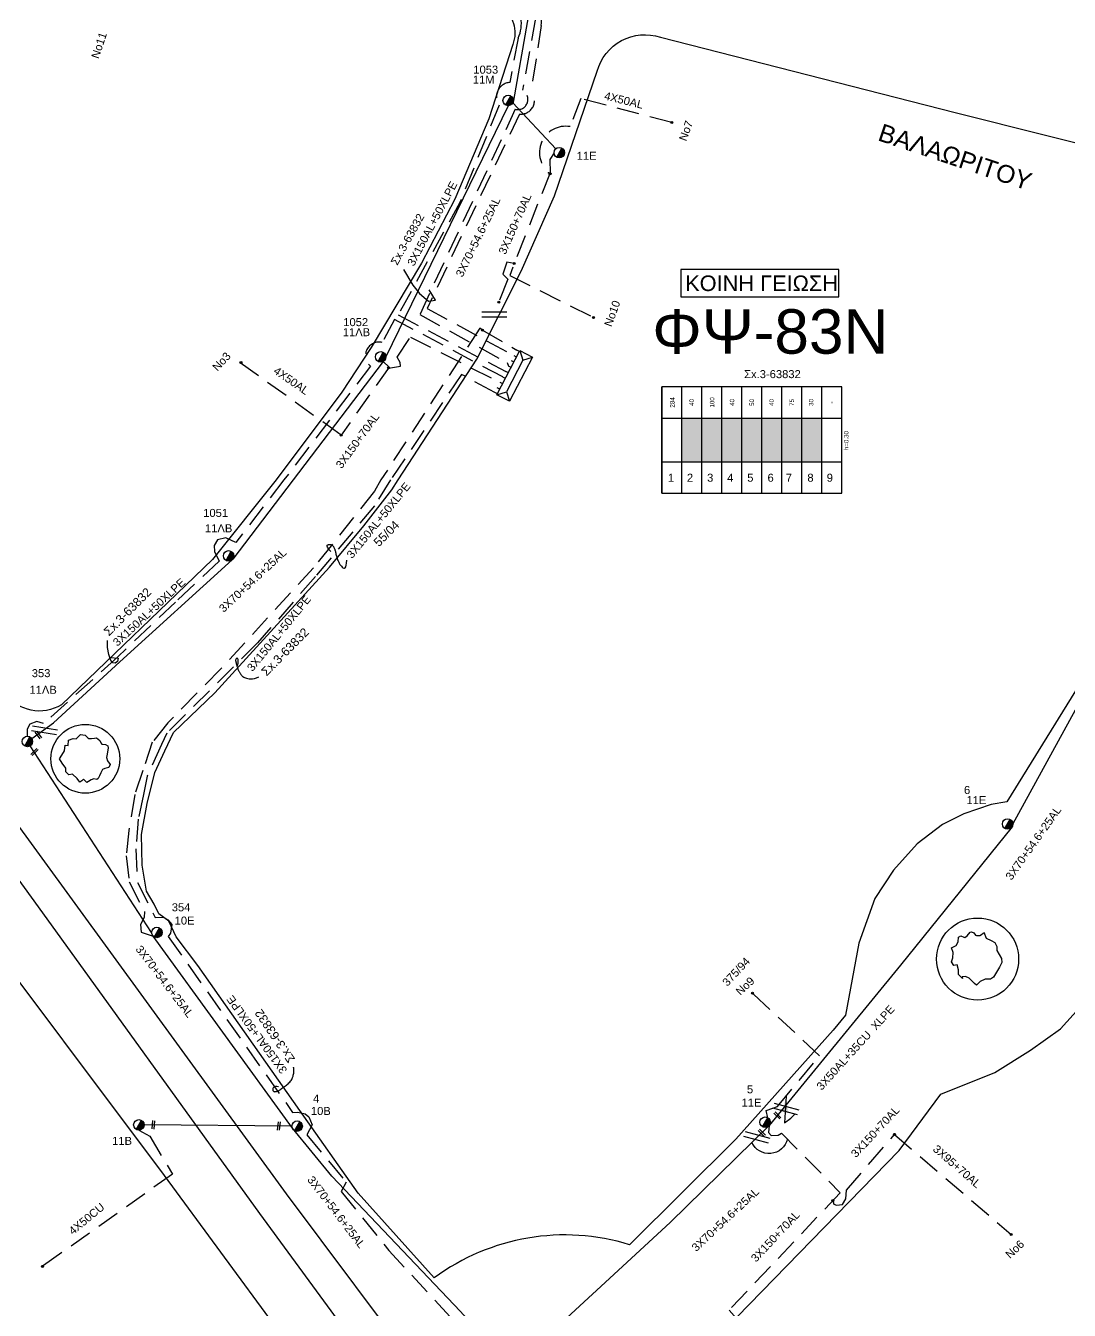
# Model space of a CAD drawing. Header units: millimetres. Extents: x 951 to 2109, y 727 to 2273.
# Drawn here: x 1548.4 to 1665.7, y 945 to 1089.5 of the extents above; entities that cross this region are included whole.
import ezdxf
from ezdxf.enums import TextEntityAlignment as Align

# ---------------------------------------------------------------- set-up
doc = ezdxf.new("R2010")
doc.units = ezdxf.units.MM
doc.linetypes.add('DASHED', pattern=[19.05, 12.7, -6.35])
for name, color, linetype in [('Άγνωστα', 7, 'Continuous'), ('Ασφαλειοκιβώτια Χ.Τ 9 αναχωρήσεων', 7, 'Continuous'), ('Γέφυρες Εναέριου Δικτύου', 7, 'Continuous'), ('Επιγραφές - Σχήματα', 7, 'Continuous'), ('Καλώδια ΧΤ   3x150+70AL', 7, 'DASHED'), ('Καλώδια ΧΤ   3x150AL+50XLPE', 7, 'DASHED'), ('Καλώδια ΧΤ   4x50CU', 7, 'DASHED'), ('Μηχανική τομή', 7, 'Continuous'), ('Στύλος ΦΜ', 7, 'Continuous'), ('Στύλος ΦΜ @ 1', 7, 'Continuous'), ('Συνδέσεις', 7, 'Continuous'), ('Συνεστραμμένα ΧΤ   3x70+54.6+25 AL', 7, 'SYN_LINE'), ('Τομή', 7, 'Continuous'), ('Υποσταθμός πόλεως', 7, 'Continuous'), ('Υπόβαθρο ΔΕΗ', 7, 'Continuous'), ('Υπόγεια καλώδια Δικτύου ΧΤ και Παρ. ΧΤ - 3X150+70 AL', 7, 'DASHED'), ('Υπόγεια καλώδια Παροχών ΧΤ   4x50AL', 7, 'DASHED')]:
    doc.layers.add(name, color=color, linetype=linetype)
doc.styles.get("Standard").update_dxf_attribs({"font": 'arial.ttf'})
doc.linetypes.add('SYN_LINE', pattern='A,0.5,-0.0001,["/\\/\\/\\/",Standard,S=0.1,R=0,X=0,Y=-0.05],-0.25', length=0.7501)
doc.dimstyles.new('ISO-25', dxfattribs={"dimtxt": 2.5, "dimasz": 2.5, "dimexe": 1.25, "dimexo": 0.625, "dimtad": 1, "dimtxsty": 'Standard', "dimcen": 2.5, "dimadec": 0, "dimazin": 0, "dimtfac": 1, "dimtmove": 0, "dimatfit": 3, "dimfxl": 1, "dimarcsym": 0})

# ---------------------------------------------------------------- blocks, each defined once
blk = doc.blocks.new('ΥΠΑΡΧΩΝ ΤΣΙΜΕΝΤΕΝΙΟΣ ΣΤΥΛΟΣ')
at = {"layer": 'Στύλος ΦΜ'}
blk.add_hatch(color=7, dxfattribs=at).paths.add_polyline_path([(-1.29, -2.28, 0.574793), (2.62, 0, 0.268822), (1.3, 2.27)])
at = {"layer": 'Στύλος ΦΜ', "color": 7}
blk.add_line((-1.29, -2.28), (1.3, 2.27), dxfattribs=at)
blk.add_circle((0, 0), 2.62, dxfattribs=at)
at = {"layer": 'Στύλος ΦΜ', "flags": 4}
for tag, p in [('ΤΥΠΟΣ', (-4.91, 3.03)), ('ΑΡΙΘΜΟΣ', (-4.68, 8.05))]:
    blk.add_attdef(tag, p, '', height=4, dxfattribs=at)
blk = doc.blocks.new('ΤΟΜΗ')
at = {"layer": 'Τομή', "ltscale": 40}
for p, q in [((-5.68, 0), (5.68, 0)), ((5.68, -2.33), (-5.68, -2.33))]:
    blk.add_line(p, q, dxfattribs=at)
blk = doc.blocks.new('ΜΗΧΑΝΙΚΗ ΤΟΜΗ')
at = {"layer": 'Μηχανική τομή', "ltscale": 40}
for p, q in [((-1.89, 0.78), (1.89, 0.78)), ((1.89, 0), (-1.89, 0))]:
    blk.add_line(p, q, dxfattribs=at)
blk = doc.blocks.new('_ΣΥΝΔΕΣΗ')
at = {"layer": 'Συνδέσεις', "linetype": 'SYN_LINE', "ltscale": 40}
blk.add_hatch(color=256, dxfattribs=at).paths.add_polyline_path([(0.5, -0.01, 1), (-0.5, -0.01, 1)])
at = {"layer": 'Συνδέσεις'}
blk.add_circle((0, -0.01), 0.5, dxfattribs=at)
blk = doc.blocks.new('ΑΣΦΑΛΕΙΟΚΙΒΩΤΙΟ ΥΠΟΣΤΑΘΜΟΥ 9 ΑΝΑΧΩΡΗΣΕΩΝ')
at = {"layer": 'Ασφαλειοκιβώτια Χ.Τ 9 αναχωρήσεων', "ltscale": 40}
for p, q in [((-23.8, 40.36), (24.02, 40.36)), ((-9.72, 40.36), (-9.72, -40.64)), ((9.94, 40.36), (9.94, -40.64)), ((-23.8, 31.36), (24.02, 31.36)), ((-23.8, 22.36), (24.02, 22.36)), ((-23.8, 13.36), (24.02, 13.36)), ((-23.8, 4.36), (24.02, 4.36)), ((-23.8, -4.64), (24.02, -4.64)), ((-23.8, -13.64), (24.02, -13.64)), ((-23.8, -22.64), (24.02, -22.64)), ((-23.8, -31.64), (24.02, -31.64))]:
    blk.add_line(p, q, dxfattribs=at)
at = {"layer": 'Ασφαλειοκιβώτια Χ.Τ 9 αναχωρήσεων'}
blk.add_lwpolyline([(-23.8, -40.64), (24.02, -40.64), (24.02, 40.36), (-23.8, 40.36)], close=True, dxfattribs=at)
for s, p in [('1', (-18.61, 37.57)), ('2', (-18.61, 29)), ('3', (-18.61, 19.93)), ('4', (-18.61, 10.91)), ('5', (-18.61, 1.89)), ('6', (-18.61, -7.24)), ('7', (-18.61, -15.48)), ('8', (-18.61, -25.17)), ('9', (-18.61, -33.86))]:
    blk.add_text(s, height=3.6, rotation=270, dxfattribs=at).set_placement(p)
at = {"layer": 'Ασφαλειοκιβώτια Χ.Τ 9 αναχωρήσεων', "ltscale": 40}
for tag, height, p in [('ΟΝΟΜΑ', 5, (-0.16, 44.31)), ('ΚΕΙΜΕΝΟ 1', 2, (17.06, 35.59)), ('ΚΕΙΜΕΝΟ 2', 2, (17.06, 26.88)), ('ΚΕΙΜΕΝΟ 3', 2, (17.06, 17.69)), ('ΚΕΙΜΕΝΟ 4', 2, (17.06, 8.71)), ('ΚΕΙΜΕΝΟ 5', 2, (17.06, -0.13)), ('ΚΕΙΜΕΝΟ 6', 2, (17.06, -9.05)), ('ΚΕΙΜΕΝΟ 7', 2, (17.06, -18.13)), ('ΚΕΙΜΕΝΟ 8', 2, (17.06, -26.85)), ('ΚΕΙΜΕΝΟ 9', 2, (17.06, -35.99)), ('ΣΧ', 2, (-0.1, -42.64))]:
    blk.add_attdef(tag, text='', height=height, dxfattribs=at).set_placement(p, align=Align.MIDDLE_CENTER)
blk = doc.blocks.new('ΥΠΟΣΤΑΘΜΟΣ ΠΟΛΕΩΣ 9 ΑΝΑΧΩΡΗΣΕΩΝ')
at = {"layer": 'Υποσταθμός πόλεως', "ltscale": 40}
for p, q in [((-9.63, -2.82), (-9.63, -4)), ((-7.12, -2.82), (-7.12, -4)), ((-4.84, -2.82), (-4.84, -4)), ((-2.36, -2.82), (-2.36, -4)), ((0.09, -2.82), (0.09, -4)), ((2.55, -2.82), (2.55, -4)), ((5.02, -2.82), (5.02, -4)), ((7.48, -2.82), (7.48, -4)), ((9.61, -2.82), (9.61, -4))]:
    blk.add_line(p, q, dxfattribs=at)
blk.add_lwpolyline([(-10.02, 2.82), (10.02, 2.82), (10.02, -2.82), (-10.02, -2.82)], close=True, dxfattribs=at)
for points in [[(-7.21, 0), (-10.02, 2.82)], [(-10.02, -2.82), (-7.21, 0)], [(-7.21, 0), (7.21, 0)], [(7.21, 0), (10.02, 2.82)], [(10.02, -2.82), (7.21, 0)]]:
    blk.add_lwpolyline(points, dxfattribs=at)
at = {"layer": 'Υποσταθμός πόλεως', "linetype": 'SYN_LINE', "ltscale": 40, "flags": 1}
for tag, p in [('ΜΕΤΑΣΧΗΜΑΤΙΣΜΟΣ', (10.79, 1.71)), ('ΙΣΧΥΣ', (10.77, -1.08)), ('ΑΡΙΘΜΟΣ', (10.89, -3.8))]:
    blk.add_attdef(tag, p, '', height=1.8, dxfattribs=at)

msp = doc.modelspace()

# ---------------------------------------------------------------- hatches: boundary and pattern name
at = {"layer": 'Ασφαλειοκιβώτια Χ.Τ 9 αναχωρήσεων'}
for color, points in [(5, [(1622.157, 1045.355), (1622.157, 1040.441), (1624.407, 1040.441), (1624.407, 1045.355)]), (1, [(1624.407, 1045.355), (1624.407, 1040.441), (1626.657, 1040.441), (1626.657, 1045.355)]), (2, [(1626.657, 1045.355), (1626.657, 1040.441), (1628.907, 1040.441), (1628.907, 1045.355)]), (27, [(1628.907, 1045.355), (1628.907, 1040.441), (1631.157, 1040.441), (1631.157, 1045.355)]), (173, [(1631.157, 1045.355), (1631.157, 1040.441), (1633.407, 1040.441), (1633.407, 1045.355)]), (30, [(1633.407, 1045.355), (1633.407, 1040.441), (1635.657, 1040.441), (1635.657, 1045.355)]), (133, [(1635.657, 1045.355), (1635.657, 1040.441), (1637.907, 1040.441), (1637.907, 1045.355)])]:
    msp.add_hatch(color=color, dxfattribs=at).paths.add_polyline_path(points)

# ---------------------------------------------------------------- linework, layer by layer
at = {"layer": 'Άγνωστα', "color": 2, "linetype": 'SYN_LINE', "ltscale": 15}
msp.add_lwpolyline([(1603.179, 1080.83), (1607.995, 1075.653)], dxfattribs=at)
at = {"layer": 'Άγνωστα', "color": 6, "linetype": 'DASHED', "ltscale": 0.2}
msp.add_lwpolyline([(1631.828, 966.7), (1631.671, 967.509), (1632.422, 967.77), (1632.934, 967.947), (1637.65, 973.672), (1630.131, 980.697)], dxfattribs=at)
at = {"layer": 'Άγνωστα', "color": 30, "linetype": 'DASHED', "ltscale": 0.2}
msp.add_lwpolyline([(1646.082, 964.826), (1659.192, 953.566)], dxfattribs=at)
at = {"layer": 'Γέφυρες Εναέριου Δικτύου'}
msp.add_lwpolyline([(1634.039, 964.291, -0.7217894), (1630.063, 963.921, -1.3945553)], format="xyb", dxfattribs=at)
at = {"layer": 'Επιγραφές - Σχήματα'}
for points in [[(1590.875, 1062.099), (1591.916, 1060.321), (1592.682, 1059.391), (1593.695, 1058.515), (1594.489, 1058.625), (1593.777, 1059.801)], [(1582.717, 1030.357), (1582.536, 1030.564), (1582.411, 1030.729), (1582.334, 1030.857), (1582.299, 1030.954), (1582.296, 1031.024), (1582.318, 1031.073), (1582.357, 1031.105), (1582.406, 1031.127), (1582.456, 1031.141), (1582.507, 1031.15), (1582.558, 1031.153), (1582.608, 1031.152), (1582.656, 1031.148), (1582.702, 1031.14), (1582.745, 1031.129), (1582.784, 1031.117), (1582.819, 1031.103), (1582.85, 1031.087), (1582.878, 1031.068), (1582.904, 1031.048), (1582.928, 1031.024), (1582.951, 1030.997), (1582.974, 1030.966), (1582.997, 1030.932), (1583.021, 1030.892), (1583.047, 1030.848), (1583.073, 1030.799), (1583.099, 1030.744), (1583.125, 1030.684), (1583.151, 1030.617), (1583.175, 1030.543), (1583.199, 1030.463), (1583.221, 1030.375), (1583.243, 1030.281), (1583.266, 1030.18), (1583.29, 1030.072), (1583.318, 1029.958), (1583.349, 1029.839), (1583.386, 1029.714), (1583.429, 1029.585), (1583.479, 1029.45), (1583.536, 1029.314), (1583.599, 1029.179), (1583.667, 1029.048), (1583.74, 1028.923), (1583.818, 1028.808), (1583.899, 1028.705), (1583.983, 1028.618), (1584.07, 1028.55), (1584.156, 1028.509), (1584.239, 1028.506), (1584.317, 1028.551), (1584.386, 1028.652), (1584.444, 1028.819), (1584.489, 1029.062), (1584.517, 1029.391)], [(1557.936, 1018.435), (1558.786, 1018.357), (1558.715, 1017.999), (1558.715, 1017.999), (1558.468, 1017.827), (1558.186, 1017.868), (1557.974, 1018.108), (1557.739, 1018.777), (1557.6, 1019.589), (1557.592, 1020.345)], [(1572.226, 1017.552), (1572.279, 1017.804), (1572.305, 1017.998), (1572.309, 1018.143), (1572.295, 1018.244), (1572.267, 1018.309), (1572.232, 1018.345), (1572.192, 1018.36), (1572.153, 1018.359), (1572.118, 1018.35), (1572.088, 1018.333), (1572.064, 1018.31), (1572.044, 1018.281), (1572.029, 1018.248), (1572.018, 1018.21), (1572.012, 1018.169), (1572.01, 1018.125), (1572.012, 1018.079), (1572.017, 1018.03), (1572.026, 1017.98), (1572.038, 1017.927), (1572.052, 1017.871), (1572.067, 1017.814), (1572.084, 1017.753), (1572.102, 1017.69), (1572.121, 1017.625), (1572.14, 1017.557), (1572.159, 1017.487), (1572.18, 1017.416), (1572.201, 1017.345), (1572.224, 1017.273), (1572.248, 1017.202), (1572.273, 1017.132), (1572.3, 1017.063), (1572.329, 1016.995), (1572.359, 1016.928), (1572.391, 1016.863), (1572.426, 1016.798), (1572.463, 1016.734), (1572.503, 1016.671), (1572.545, 1016.608), (1572.591, 1016.546), (1572.641, 1016.485), (1572.697, 1016.425), (1572.761, 1016.366), (1572.834, 1016.31), (1572.918, 1016.256), (1573.014, 1016.205), (1573.124, 1016.157), (1573.249, 1016.113), (1573.39, 1016.078), (1573.548, 1016.054), (1573.725, 1016.046), (1573.921, 1016.059), (1574.137, 1016.096), (1574.373, 1016.161), (1574.632, 1016.259)], [(1576.844, 970.187), (1576.657, 970.208), (1576.506, 970.199), (1576.388, 970.166), (1576.3, 970.114), (1576.239, 970.049), (1576.201, 969.977), (1576.184, 969.903), (1576.183, 969.833), (1576.196, 969.772), (1576.221, 969.721), (1576.259, 969.68), (1576.307, 969.65), (1576.365, 969.632), (1576.432, 969.625), (1576.507, 969.63), (1576.589, 969.649), (1576.677, 969.68), (1576.77, 969.722), (1576.868, 969.774), (1576.97, 969.834), (1577.074, 969.901), (1577.181, 969.973), (1577.289, 970.047), (1577.397, 970.123), (1577.505, 970.199), (1577.612, 970.276), (1577.716, 970.354), (1577.817, 970.434), (1577.915, 970.517), (1578.007, 970.604), (1578.094, 970.696), (1578.174, 970.793), (1578.247, 970.896), (1578.312, 971.004), (1578.369, 971.117), (1578.418, 971.234), (1578.46, 971.353), (1578.494, 971.475), (1578.52, 971.598), (1578.538, 971.722), (1578.548, 971.844), (1578.552, 971.962), (1578.551, 972.073), (1578.547, 972.172), (1578.541, 972.255), (1578.534, 972.319), (1578.529, 972.36), (1578.527, 972.375)]]:
    msp.add_lwpolyline(points, dxfattribs=at)
at = {"layer": 'Επιγραφές - Σχήματα', "color": 190}
msp.add_lwpolyline([(1622.074, 1058.998), (1639.83, 1058.998), (1639.83, 1062.085), (1622.074, 1062.085)], close=True, dxfattribs=at)
at = {"layer": 'Καλώδια ΧΤ   3x150+70AL', "color": 2, "ltscale": 0.2}
for points in [[(1607.808, 1075.222), (1607.34, 1074.439), (1607.353, 1072.97)], [(1607.353, 1072.97), (1602.822, 1061.428), (1612.278, 1056.667)], [(1603.34, 1062.748), (1602.513, 1062.907), (1602.057, 1061.541), (1602.62, 1061.005), (1601.562, 1058.306)], [(1589.188, 1050.972), (1590.551, 1051.231), (1590.518, 1051.637), (1590.178, 1052.22), (1591.67, 1054.49), (1601.739, 1049.383)], [(1588.584, 1051.735), (1589.274, 1051.093), (1583.864, 1043.462)]]:
    msp.add_lwpolyline(points, dxfattribs=at)
at = {"layer": 'Καλώδια ΧΤ   3x150+70AL', "color": 30, "ltscale": 0.2}
msp.add_lwpolyline([(1631.991, 965.816), (1631.905, 965.034), (1632.223, 964.69), (1632.987, 964.728), (1633.369, 964.97), (1639.983, 958.262), (1627.494, 945.049), (1634.859, 936.644)], dxfattribs=at)
at = {"layer": 'Καλώδια ΧΤ   3x150AL+50XLPE', "color": 1, "ltscale": 0.2}
msp.add_lwpolyline([(1513.28, 1135.972), (1514.22, 1135.806), (1513.968, 1133.748), (1526.367, 1124.963), (1529.526, 1126.135), (1557.741, 1119.024), (1564.986, 1116.872), (1571.225, 1115.045, -0.8319875), (1573.751, 1114.36), (1583.148, 1112.099), (1593.902, 1109.541, -0.8064772), (1596.372, 1109.172), (1599.385, 1108.431, 0.5094727), (1601.287, 1107.155), (1599.984, 1094.369, -0.4020105), (1605.734, 1090.347), (1604.256, 1082.25, -0.8853892), (1603.455, 1080.104), (1592.717, 1057.031), (1602.533, 1051.611), (1602.693, 1051.211)], format="xyb", dxfattribs=at)
at = {"layer": 'Καλώδια ΧΤ   3x150AL+50XLPE', "color": 173, "ltscale": 0.2}
msp.add_lwpolyline([(1609.24, 1109.763), (1609.858, 1108.95), (1609.643, 1106.797), (1608.125, 1106.183), (1606.103, 1107.101), (1602.076, 1107.341), (1600.698, 1094.941, -0.4765556), (1606.366, 1089.536), (1605.212, 1082.121, -0.6870144), (1603.915, 1079.56), (1593.534, 1057.699), (1603.309, 1052.392)], format="xyb", dxfattribs=at)
at = {"layer": 'Καλώδια ΧΤ   3x150AL+50XLPE', "color": 133, "ltscale": 0.2}
msp.add_lwpolyline([(1572.354, 1102.188), (1573.993, 1102.827), (1575.498, 1101.967), (1575.792, 1099.79), (1598.83, 1093.21, -0.6905878), (1603.774, 1088.111), (1602.823, 1083.118, 0.5814656), (1601.63, 1080.556), (1597.225, 1069.63), (1590.292, 1056.988), (1602.377, 1050.605)], format="xyb", dxfattribs=at)
at = {"layer": 'Καλώδια ΧΤ   3x150AL+50XLPE', "color": 27, "ltscale": 0.2}
msp.add_lwpolyline([(1602.058, 1049.995), (1589.888, 1056.451), (1588.49, 1053.874, 0.7998086), (1587.157, 1051.219), (1577.423, 1038.412), (1572.036, 1031.379), (1570.904, 1031.906), (1569.958, 1031.674), (1569.585, 1031.038), (1569.616, 1030.356), (1570.159, 1029.286), (1565.244, 1024.687), (1558.774, 1018.54), (1550.419, 1011.012), (1549.672, 1011.243), (1548.879, 1010.957), (1548.562, 1010.391), (1548.562, 1009.855), (1548.572, 1009.599)], format="xyb", dxfattribs=at)
at = {"layer": 'Καλώδια ΧΤ   3x150AL+50XLPE', "color": 5, "ltscale": 0.2}
for points in [[(1599.775, 1055.27), (1599.478, 1055.486), (1588.343, 1038.412), (1587.626, 1037.165), (1580.753, 1028.516), (1570.358, 1017.176), (1564.378, 1011.106), (1562.63, 1008.915), (1561.567, 1005.727), (1560.668, 1003.033), (1559.994, 999.003), (1559.717, 996.154), (1560.034, 993.207), (1561.755, 989.9), (1561.708, 989.226), (1561.331, 988.41), (1561.378, 987.547), (1561.378, 987.547), (1562.73, 987.121)], [(1599.775, 1055.27), (1603.633, 1053.013)]]:
    msp.add_lwpolyline(points, dxfattribs=at)
at = {"layer": 'Καλώδια ΧΤ   3x150AL+50XLPE', "color": 30, "ltscale": 0.2}
msp.add_lwpolyline([(1601.145, 1048.244), (1597.406, 1050.288), (1589.438, 1038.412), (1587.603, 1035.508), (1580.989, 1027.55), (1574.478, 1020.086), (1564.277, 1009.947), (1563.692, 1008.669), (1562.059, 1005.103), (1561.632, 1003.054), (1561.052, 1000.272), (1560.78, 996.937), (1560.985, 993.142), (1562.972, 989.224), (1563.932, 989.259), (1564.395, 988.958), (1564.823, 988.415), (1564.696, 987.467), (1564.438, 987.058), (1578.405, 967.301), (1578.995, 967.331), (1579.837, 967.124), (1580.251, 966.799), (1580.605, 965.914), (1580.014, 964.773), (1584.443, 959.432), (1583.892, 958.396), (1589.228, 951.766), (1601.709, 938.323)], dxfattribs=at)
at = {"layer": 'Καλώδια ΧΤ   4x50CU', "color": 5, "ltscale": 0.2}
msp.add_lwpolyline([(1561.131, 965.303), (1562.357, 964.634), (1564.902, 960.337), (1550.284, 949.98)], dxfattribs=at)
at = {"layer": 'Συνεστραμμένα ΧΤ   3x70+54.6+25 AL', "color": 2, "ltscale": 20}
for points in [[(1607.875, 1107.442), (1603.241, 1081.094)], [(1602.652, 1080.505), (1588.907, 1052.26)], [(1588.584, 1051.735), (1571.686, 1029.526)], [(1549.084, 1009.339), (1551.546, 1011.109), (1558.984, 1017.97), (1571.612, 1029.446)]]:
    msp.add_lwpolyline(points, dxfattribs=at)
at = {"layer": 'Συνεστραμμένα ΧΤ   3x70+54.6+25 AL', "color": 6, "ltscale": 20}
for points in [[(1680.29, 1038.044), (1676.834, 1031.533), (1659.387, 999.727)], [(1659.299, 999.416), (1646.766, 983.84), (1631.991, 965.816)]]:
    msp.add_lwpolyline(points, dxfattribs=at)
at = {"layer": 'Συνεστραμμένα ΧΤ   3x70+54.6+25 AL', "color": 5, "ltscale": 20}
for points in [[(1562.567, 987.526), (1548.916, 1008.517)], [(1578.39, 965.506), (1562.73, 987.121)], [(1578.338, 965.747), (1561.72, 965.887)], [(1602.953, 938.595), (1597.282, 944.897), (1582.841, 960.138), (1578.39, 965.506)]]:
    msp.add_lwpolyline(points, dxfattribs=at)
at = {"layer": 'Συνεστραμμένα ΧΤ   3x70+54.6+25 AL', "color": 30, "ltscale": 20}
msp.add_lwpolyline([(1631.991, 965.816), (1620.878, 954.895), (1603.384, 938.783)], dxfattribs=at)
at = {"layer": 'Υπόβαθρο ΔΕΗ'}
for points in [[(1576.562, 1038.412), (1569.403, 1029.47), (1552.439, 1013.145, -0.3963728), (1546.101, 1014.419), (1528.829, 1038.412), (1492.885, 1088.121), (1498.296, 1094.309), (1508.029, 1109.897), (1511.229, 1116.025), (1557.063, 1103.748), (1601.859, 1091.683, -0.3410076), (1603.169, 1087.394), (1600.47, 1079.012), (1596.643, 1070.002), (1592.891, 1062.803), (1587.229, 1053.32), (1583.941, 1048.293)], [(1582.965, 934.317), (1584.403, 931.848, -0.3395641), (1582.884, 926.838), (1563.245, 912.769), (1529.273, 888.612), (1499.227, 867.613), (1474.082, 849.597, -0.486289), (1467.545, 850.336), (1461.15, 860.698), (1440.308, 893.891), (1441.307, 934.317), (1441.515, 942.751, -0.2361531), (1444.751, 948.838), (1534.367, 992.548, -0.3849479), (1541.192, 990.577), (1563.968, 960.182)]]:
    msp.add_lwpolyline(points, format="xyb", close=True, dxfattribs=at)
msp.add_lwpolyline([(1667.726, 1016.746), (1658.718, 1002.217), (1658.718, 1002.217), (1658.718, 1002.217), (1656.944, 1001.924), (1653.879, 1000.882), (1651.481, 999.673), (1648.645, 997.506), (1645.954, 994.518), (1643.858, 991.364), (1642.075, 986.313), (1640.584, 978.242), (1639.198, 976.55), (1628.235, 964.276), (1616.3, 952.417, 0.2378638), (1594.341, 948.687), (1585.767, 958.223), (1579.232, 967.522), (1567.769, 983.832), (1565.336, 987.045), (1564.507, 988.816), (1563.381, 989.612), (1562.861, 990.72), (1561.998, 992.19), (1561.5, 995.087), (1561.441, 998.529), (1562.054, 1002.03), (1562.924, 1005.533), (1564.065, 1007.951), (1565.009, 1010.015), (1569.656, 1014.494), (1582.545, 1028.595), (1586.436, 1033.252), (1589.585, 1037.319), (1590.296, 1038.412), (1599.115, 1052), (1604.119, 1061.885), (1607.843, 1070.368), (1612.656, 1084.371, -0.4313477), (1619.776, 1088.199), (1652.891, 1079.743), (1684.112, 1071.901, -0.3691508)], format="xyb", dxfattribs=at)
for points in [[(1487.613, 1081.683), (1502.402, 1061.619), (1519.073, 1038.412), (1542.158, 1006.914), (1577.703, 958.125), (1593.186, 937.436), (1597.61, 931.508)], [(1594.257, 929.258), (1574.711, 955.914), (1549.371, 991.087), (1514.986, 1038.412), (1503.225, 1054.739), (1485.247, 1079.501)], [(1554.087, 1009.287), (1554.557, 1009.797), (1555.093, 1009.708), (1555.409, 1009.424), (1555.491, 1009.35), (1555.814, 1009.359), (1556.131, 1009.384), (1556.379, 1009.411), (1556.743, 1009.101), (1556.836, 1008.849), (1556.966, 1008.687), (1557.388, 1008.654), (1557.639, 1008.508), (1557.696, 1008.29), (1557.566, 1007.592), (1557.491, 1007.189), (1557.615, 1006.814), (1557.899, 1006.401), (1557.746, 1006.094), (1557.306, 1005.972), (1557.04, 1005.839), (1556.867, 1005.481), (1556.711, 1005.16), (1556.56, 1004.858), (1556.396, 1004.745), (1556.069, 1004.817), (1555.783, 1004.684), (1555.455, 1004.49), (1555.286, 1004.389), (1554.903, 1004.766), (1554.721, 1004.58), (1554.504, 1004.428), (1554.202, 1004.86), (1553.676, 1005.338), (1553.267, 1005.266), (1552.905, 1005.582), (1552.905, 1006.007), (1552.518, 1006.574), (1552.188, 1007.059), (1552.454, 1007.451), (1552.776, 1007.966), (1552.828, 1008.585), (1553.185, 1008.555), (1553.235, 1009.149), (1553.756, 1009.345), (1554.087, 1009.287)], [(1656.133, 987.549), (1656.391, 986.903), (1656.968, 986.607), (1657.38, 986.396), (1657.587, 985.962), (1657.573, 985.491), (1658.111, 984.603), (1658.165, 984.16), (1657.896, 983.608), (1657.559, 983.071), (1657.211, 982.517), (1656.892, 982.273), (1656.261, 982.273), (1655.713, 981.999), (1655.296, 981.595), (1655.091, 981.806), (1654.474, 982.392), (1654.069, 982.583), (1653.7, 982.523), (1653.729, 982.339), (1653.271, 982.785), (1653.271, 983.309), (1653.128, 983.892), (1652.755, 983.801), (1652.497, 984.237), (1652.64, 984.678), (1652.676, 985.261), (1652.485, 985.809), (1653.003, 986.078), (1653.254, 986.485), (1653.291, 987.003), (1653.55, 987.136), (1653.869, 986.996), (1654.009, 986.959), (1654.268, 987.158), (1654.601, 987.558), (1654.742, 987.617), (1654.986, 987.476), (1655.186, 987.24), (1655.297, 987.173), (1655.66, 987.173), (1655.867, 987.306), (1656.044, 987.447), (1656.156, 987.491)], [(1686.627, 816.961), (1659.736, 855.602), (1634.596, 890.657), (1614.244, 920.856), (1617.783, 924.53), (1620.693, 927.898), (1622.41, 930.488), (1624.788, 936.002), (1625.558, 941.388), (1646.625, 963.027), (1651.293, 969.343), (1657.364, 971.79), (1661.373, 974.3), (1664.733, 976.676), (1667.588, 979.822)]]:
    msp.add_lwpolyline(points, dxfattribs=at)
for centre, radius in [((1555.111, 1007.059), 3.868), ((1655.426, 984.537), 4.617)]:
    msp.add_circle(centre, radius, dxfattribs=at)
at = {"layer": 'Υπόγεια καλώδια Δικτύου ΧΤ και Παρ. ΧΤ - 3X150+70 AL', "color": 30, "ltscale": 0.2}
msp.add_lwpolyline([(1639.139, 957.369), (1639.255, 956.977), (1639.552, 956.847), (1640.253, 956.946), (1640.625, 957.584), (1640.693, 958.551), (1646.082, 964.826)], dxfattribs=at)
at = {"layer": 'Υπόγεια καλώδια Παροχών ΧΤ   4x50AL', "color": 2, "ltscale": 0.2}
msp.add_lwpolyline([(1621.038, 1078.623), (1610.835, 1081.309), (1609.62, 1078.152, 0.7870399), (1607.361, 1072.849, 4.3735489)], format="xyb", dxfattribs=at)
msp.add_lwpolyline([(1583.864, 1043.462), (1572.495, 1051.619)], dxfattribs=at)

# ---------------------------------------------------------------- block references
at = {"layer": 'Ασφαλειοκιβώτια Χ.Τ 9 αναχωρήσεων'}
ref = msp.add_blockref('ΑΣΦΑΛΕΙΟΚΙΒΩΤΙΟ ΥΠΟΣΤΑΘΜΟΥ 9 ΑΝΑΧΩΡΗΣΕΩΝ', (1629.998, 1042.871), dxfattribs=dict(at, xscale=0.25, yscale=0.25, zscale=0.25, rotation=90))
ref.add_attrib('ΣΧ', 'h=0.30', dxfattribs={"ltscale": 40, "height": 0.5, "rotation": 90}).set_placement((1640.659, 1042.844), align=Align.MIDDLE_CENTER)
ref.add_attrib('ΚΕΙΜΕΝΟ 2', '40', dxfattribs={"ltscale": 40, "height": 0.5, "rotation": 90}).set_placement((1623.277, 1047.136), align=Align.MIDDLE_CENTER)
ref.add_attrib('ΚΕΙΜΕΝΟ 1', '284', dxfattribs={"ltscale": 40, "height": 0.5, "rotation": 90}).set_placement((1621.101, 1047.136), align=Align.MIDDLE_CENTER)
ref.add_attrib('ΚΕΙΜΕΝΟ 3', '100', dxfattribs={"ltscale": 40, "height": 0.5, "rotation": 90}).set_placement((1625.576, 1047.136), align=Align.MIDDLE_CENTER)
ref.add_attrib('ΚΕΙΜΕΝΟ 4', '40', dxfattribs={"ltscale": 40, "height": 0.5, "rotation": 90}).set_placement((1627.82, 1047.136), align=Align.MIDDLE_CENTER)
ref.add_attrib('ΚΕΙΜΕΝΟ 5', '50', dxfattribs={"ltscale": 40, "height": 0.5, "rotation": 90}).set_placement((1630.031, 1047.136), align=Align.MIDDLE_CENTER)
ref.add_attrib('ΚΕΙΜΕΝΟ 6', '40', dxfattribs={"ltscale": 40, "height": 0.5, "rotation": 90}).set_placement((1632.261, 1047.136), align=Align.MIDDLE_CENTER)
ref.add_attrib('ΚΕΙΜΕΝΟ 7', '75', dxfattribs={"ltscale": 40, "height": 0.5, "rotation": 90}).set_placement((1634.53, 1047.136), align=Align.MIDDLE_CENTER)
ref.add_attrib('ΚΕΙΜΕΝΟ 8', '30', dxfattribs={"ltscale": 40, "height": 0.5, "rotation": 90}).set_placement((1636.711, 1047.136), align=Align.MIDDLE_CENTER)
ref.add_attrib('ΚΕΙΜΕΝΟ 9', '-', dxfattribs={"ltscale": 40, "height": 0.5, "rotation": 90}).set_placement((1638.995, 1047.136), align=Align.MIDDLE_CENTER)
at = {"layer": 'Μηχανική τομή', "xscale": 0.2499999999999998, "yscale": 0.2499999999999998, "zscale": 0.2499999999999998}
for p, rotation in [((1549.902, 1009.799), 128.7765916527861), ((1549.466, 1007.755), 45.84641417009552), ((1632.847, 966.891), 314.9829675352292), ((1562.656, 965.897), 263.9629736772378), ((1576.763, 965.779), 263.9629736772378), ((1631.094, 964.932), 314.9829675352292)]:
    msp.add_blockref('ΜΗΧΑΝΙΚΗ ΤΟΜΗ', p, dxfattribs=dict(at, rotation=rotation))
at = {"layer": 'Στύλος ΦΜ @ 1', "ltscale": 40}
ref = msp.add_blockref('ΥΠΑΡΧΩΝ ΤΣΙΜΕΝΤΕΝΙΟΣ ΣΤΥΛΟΣ', (1602.652, 1081.094), dxfattribs=dict(at, xscale=0.2249999999999091, yscale=0.2249999999999091, zscale=0.2249999999999091))
ref.add_attrib('ΤΥΠΟΣ', '11M', (1598.676, 1082.979), dxfattribs={"layer": 'Στύλος ΦΜ', "height": 0.9, "flags": 4})
ref.add_attrib('ΑΡΙΘΜΟΣ', '1053', (1598.73, 1084.11), dxfattribs={"layer": 'Στύλος ΦΜ', "height": 0.9, "flags": 4})
ref = msp.add_blockref('ΥΠΑΡΧΩΝ ΤΣΙΜΕΝΤΕΝΙΟΣ ΣΤΥΛΟΣ', (1608.397, 1075.222), dxfattribs=dict(at, xscale=0.2249999999999091, yscale=0.2249999999999091, zscale=0.2249999999999091))
ref.add_attrib('ΤΥΠΟΣ', '11E', (1610.349, 1074.419), dxfattribs={"layer": 'Στύλος ΦΜ', "height": 0.9, "flags": 4})
ref = msp.add_blockref('ΥΠΑΡΧΩΝ ΤΣΙΜΕΝΤΕΝΙΟΣ ΣΤΥΛΟΣ', (1588.318, 1052.26), dxfattribs=dict(at, xscale=0.2249999999999091, yscale=0.2249999999999091, zscale=0.2249999999999091))
ref.add_attrib('ΤΥΠΟΣ', '11ΛB', (1584.055, 1054.585), dxfattribs={"layer": 'Στύλος ΦΜ', "height": 0.9, "flags": 4})
ref.add_attrib('ΑΡΙΘΜΟΣ', '1052', (1584.108, 1055.716), dxfattribs={"layer": 'Στύλος ΦΜ', "height": 0.9, "flags": 4})
ref = msp.add_blockref('ΥΠΑΡΧΩΝ ΤΣΙΜΕΝΤΕΝΙΟΣ ΣΤΥΛΟΣ', (1571.216, 1029.882), dxfattribs=dict(at, xscale=0.2249999999999091, yscale=0.2249999999999091, zscale=0.2249999999999091))
ref.add_attrib('ΤΥΠΟΣ', '1051', (1568.361, 1034.26), dxfattribs={"layer": 'Στύλος ΦΜ', "height": 0.9, "flags": 4})
ref.add_attrib('ΑΡΙΘΜΟΣ', '11ΛB', (1568.561, 1032.531), dxfattribs={"layer": 'Στύλος ΦΜ', "height": 0.9, "flags": 4})
ref = msp.add_blockref('ΥΠΑΡΧΩΝ ΤΣΙΜΕΝΤΕΝΙΟΣ ΣΤΥΛΟΣ', (1548.595, 1009.011), dxfattribs=dict(at, xscale=0.2249999999999091, yscale=0.2249999999999091, zscale=0.2249999999999091))
ref.add_attrib('ΤΥΠΟΣ', '353', (1549.087, 1016.241), dxfattribs={"layer": 'Στύλος ΦΜ', "height": 0.9, "flags": 4})
ref.add_attrib('ΑΡΙΘΜΟΣ', '11ΛB', (1548.827, 1014.366), dxfattribs={"layer": 'Στύλος ΦΜ', "height": 0.9, "flags": 4})
ref = msp.add_blockref('ΥΠΑΡΧΩΝ ΤΣΙΜΕΝΤΕΝΙΟΣ ΣΤΥΛΟΣ', (1658.798, 999.727), dxfattribs=dict(at, xscale=0.2249999999999091, yscale=0.2249999999999091, zscale=0.2249999999999091))
ref.add_attrib('ΤΥΠΟΣ', '6', (1653.897, 1003.095), dxfattribs={"layer": 'Στύλος ΦΜ', "height": 0.9, "flags": 4})
ref.add_attrib('ΑΡΙΘΜΟΣ', '11E', (1654.172, 1001.96), dxfattribs={"layer": 'Στύλος ΦΜ', "height": 0.9, "flags": 4})
ref = msp.add_blockref('ΥΠΑΡΧΩΝ ΤΣΙΜΕΝΤΕΝΙΟΣ ΣΤΥΛΟΣ', (1563.156, 987.526), dxfattribs=dict(at, xscale=0.2249999999999091, yscale=0.2249999999999091, zscale=0.2249999999999091))
ref.add_attrib('ΤΥΠΟΣ', '354', (1564.827, 989.91), dxfattribs={"layer": 'Στύλος ΦΜ', "height": 0.9, "flags": 4})
ref.add_attrib('ΑΡΙΘΜΟΣ', '10E', (1565.151, 988.416), dxfattribs={"layer": 'Στύλος ΦΜ', "height": 0.9, "flags": 4})
ref = msp.add_blockref('ΥΠΑΡΧΩΝ ΤΣΙΜΕΝΤΕΝΙΟΣ ΣΤΥΛΟΣ', (1631.536, 966.189), dxfattribs=dict(at, xscale=0.2249999999999091, yscale=0.2249999999999091, zscale=0.2249999999999091))
ref.add_attrib('ΤΥΠΟΣ', '5', (1629.493, 969.44), dxfattribs={"layer": 'Στύλος ΦΜ', "height": 0.9, "flags": 4})
ref.add_attrib('ΑΡΙΘΜΟΣ', '11E', (1628.886, 967.941), dxfattribs={"layer": 'Στύλος ΦΜ', "height": 0.9, "flags": 4})
ref = msp.add_blockref('ΥΠΑΡΧΩΝ ΤΣΙΜΕΝΤΕΝΙΟΣ ΣΤΥΛΟΣ', (1578.927, 965.747), dxfattribs=dict(at, xscale=0.2249999999999091, yscale=0.2249999999999091, zscale=0.2249999999999091))
ref.add_attrib('ΤΥΠΟΣ', '4', (1580.712, 968.393), dxfattribs={"layer": 'Στύλος ΦΜ', "height": 0.9, "flags": 4})
ref.add_attrib('ΑΡΙΘΜΟΣ', '10B', (1580.469, 967.005), dxfattribs={"layer": 'Στύλος ΦΜ', "height": 0.9, "flags": 4})
ref = msp.add_blockref('ΥΠΑΡΧΩΝ ΤΣΙΜΕΝΤΕΝΙΟΣ ΣΤΥΛΟΣ', (1561.131, 965.891), dxfattribs=dict(at, xscale=0.2249999999999091, yscale=0.2249999999999091, zscale=0.2249999999999091))
ref.add_attrib('ΤΥΠΟΣ', '11B', (1558.122, 963.645), dxfattribs={"layer": 'Στύλος ΦΜ', "height": 0.9, "flags": 4})
at = {"layer": 'Συνδέσεις', "xscale": 0.2249999999999091, "yscale": 0.2249999999999091, "zscale": 0.2249999999999091}
for p in [(1621.053, 1078.626), (1607.355, 1072.86), (1603.328, 1062.763), (1601.604, 1058.414), (1612.238, 1056.686), (1599.776, 1055.272), (1572.609, 1051.622), (1589.202, 1051.02), (1583.865, 1043.465), (1630.132, 980.699), (1646.083, 964.828), (1639.14, 957.371), (1659.193, 953.569), (1550.285, 949.982)]:
    msp.add_blockref('_ΣΥΝΔΕΣΗ', p, dxfattribs=at)
at = {"layer": 'Τομή', "xscale": 0.25, "yscale": 0.25, "zscale": 0.25}
msp.add_blockref('ΤΟΜΗ', (1601.094, 1057.309), dxfattribs=at)
at = {"layer": 'Τομή'}
for p, xscale, yscale, zscale, rotation in [((1550.475, 1009.967), 0.25, 0.25, 0.25, 170.8394262219402), ((1633.795, 967.402), 0.2499999999999997, 0.2499999999999997, 0.2499999999999997, 165.0077372880295), ((1630.529, 964.219), 0.2499999999999998, 0.2499999999999998, 0.2499999999999998, 165.0077372880295)]:
    msp.add_blockref('ΤΟΜΗ', p, dxfattribs=dict(at, xscale=xscale, yscale=yscale, zscale=zscale, rotation=rotation))
at = {"layer": 'Υποσταθμός πόλεως', "xscale": 0.279599694440001, "yscale": 0.279599694440001, "zscale": 0.279599694440001, "rotation": 242.4527092409432}
msp.add_blockref('ΥΠΟΣΤΑΘΜΟΣ ΠΟΛΕΩΣ 9 ΑΝΑΧΩΡΗΣΕΩΝ', (1603.38, 1050.109), dxfattribs=at)

# ---------------------------------------------------------------- texts
at = {"layer": 'Επιγραφές - Σχήματα', "color": 7}
for s, insert, char_height, width, attachment_point, rotation in [('No11', (1555.745, 1086.007), 0.9, 84.18588, 1, 71.54691), ('No7', (1621.82, 1076.755), 0.9, 84.18588, 1, 70.06563), ('ΒΑΛΑΩΡΙΤΟΥ', (1644.724, 1078.541), 2, 84.18588, 1, 341.45373), ('{\\C256;Σ}x.3-63832', (1591.335, 1065.477), 0.9, 13.92422, 5, 60.92985), ('No10', (1613.412, 1055.88), 0.9, 84.18588, 1, 70.06563), ('No3', (1569.31, 1051.191), 0.9, 84.18588, 1, 47.40236)]:
    msp.add_mtext(s, dxfattribs=dict(at, insert=insert, char_height=char_height, width=width, attachment_point=attachment_point, rotation=rotation))
at = {"layer": 'Επιγραφές - Σχήματα', "color": 190, "insert": (1622.551, 1061.412), "char_height": 1.75, "width": 17.56555, "attachment_point": 1}
msp.add_mtext('KOINH ΓΕΙΩΣΗ', dxfattribs=at)
at = {"layer": 'Επιγραφές - Σχήματα', "color": 7, "insert": (1618.846, 1057.614), "char_height": 5, "width": 84.18588, "attachment_point": 1}
msp.add_mtext('ΦΨ-83Ν', dxfattribs=at)
at = {"layer": 'Επιγραφές - Σχήματα', "insert": (1629.179, 1050.768), "char_height": 0.9, "width": 10.34457, "attachment_point": 1}
msp.add_mtext('{\\fArial|b0|i0|c161|p34;Σ}x.3-63832', dxfattribs=at)
at = {"layer": 'Επιγραφές - Σχήματα', "char_height": 0.9, "attachment_point": 1}
for s, width, heights, insert, rotation in [('{\\H1.0833x;55/04}', 11.38328, [1.708], (1587.419, 1031.524), 45.26542), ('{\\H1.0833x;Σx.3-63832\\fMS Shell Dlg|b0|i0|c0|p0;\\H0.65385x;\\P}', 11.38328, [1.708], (1557.074, 1021.491), 45.26542), ('{\\H1.0833x;Σx.3-63832\\fMS Shell Dlg|b0|i0|c0|p0;\\H0.65385x;\\P}', 11.38328, [1.708], (1574.791, 1016.982), 45.26542), ('375/94', 11.38328, [1.708], (1626.637, 982.021), 46.83695), ('No9', 11.38328, [1.708], (1628.137, 981.05), 42.88144), ('{\\H1.0833x;Σx.3-63832\\fMS Shell Dlg|b0|i0|c0|p0;\\H0.65385x;\\P}', 11.38328, [1.708], (1577.936, 972.744), 123.85675), ('\\pi4.9635;3X50AL+35CU  XLPE ', 22.14322, [6.985], (1633.893, 966.641), 47.82018), ('3X95+70AL', 11.38328, [1.708], (1650.91, 963.725), 319.10029), ('No6', 11.38328, [1.708], (1658.456, 951.455), 42.88144)]:
    msp.add_mtext_dynamic_manual_height_columns(s, width=width, gutter_width=12.5, heights=heights, dxfattribs=dict(at, insert=insert, rotation=rotation))
at = {"layer": 'Καλώδια ΧΤ   3x150+70AL', "color": 7, "char_height": 0.9, "width": 84.18588, "attachment_point": 1}
for insert, rotation in [((1601.524, 1064.059), 66.12195), ((1583.194, 1040.147), 53.91657), ((1629.855, 951.004), 46.74748)]:
    msp.add_mtext('3X150+70AL', dxfattribs=dict(at, insert=insert, rotation=rotation))
at = {"layer": 'Καλώδια ΧΤ   3x150AL+50XLPE', "color": 7, "char_height": 0.9, "width": 13.92422, "attachment_point": 5}
for insert, rotation in [((1594.121, 1067.243), 62.09916), ((1588.079, 1033.869), 50.87784), ((1562.274, 1023.539), 42.7487), ((1576.878, 1021.167), 50.87784), ((1574.402, 976.038), 126.1622)]:
    msp.add_mtext('3X150AL+50XLPE', dxfattribs=dict(at, insert=insert, rotation=rotation))
at = {"layer": 'Καλώδια ΧΤ   4x50CU', "color": 7, "insert": (1553.132, 954.159), "char_height": 0.9, "width": 84.18588, "attachment_point": 1, "rotation": 39.67753}
msp.add_mtext('4X50CU', dxfattribs=at)
at = {"layer": 'Συνεστραμμένα ΧΤ   3x70+54.6+25 AL', "color": 7, "char_height": 0.9, "width": 84.18588, "attachment_point": 1}
for insert, rotation in [((1596.704, 1061.546), 63.92189), ((1570.038, 1024.111), 43.0366), ((1658.497, 993.853), 54.63989), ((1561.415, 986.185), 307.35289), ((1580.729, 960.247), 307.35289), ((1623.183, 952.24), 43.0366)]:
    msp.add_mtext('3X70+54.6+25AL', dxfattribs=dict(at, insert=insert, rotation=rotation))
at = {"layer": 'Υπόγεια καλώδια Δικτύου ΧΤ και Παρ. ΧΤ - 3X150+70 AL', "color": 7, "insert": (1641.097, 962.749), "char_height": 0.9, "width": 84.18588, "attachment_point": 1, "rotation": 47.08038}
msp.add_mtext('3X150+70AL', dxfattribs=at)
at = {"layer": 'Υπόγεια καλώδια Παροχών ΧΤ   4x50AL', "color": 7, "char_height": 0.9, "width": 84.18588, "attachment_point": 1}
for insert, rotation in [((1613.595, 1082.094), 346.07972), ((1576.689, 1051.227), 325.33743)]:
    msp.add_mtext('4X50AL', dxfattribs=dict(at, insert=insert, rotation=rotation))

# ---------------------------------------------------------------- leaders
at = {"layer": 'Επιγραφές - Σχήματα'}
msp.add_leader([(1633.905, 969.126), (1633.735, 966.118), (1634.418, 966.63), (1634.892, 967.108)], dimstyle='ISO-25', override={"dimasz": 1.8, "dimtad": 0}, dxfattribs=at)

doc.saveas('drawing.dxf')
